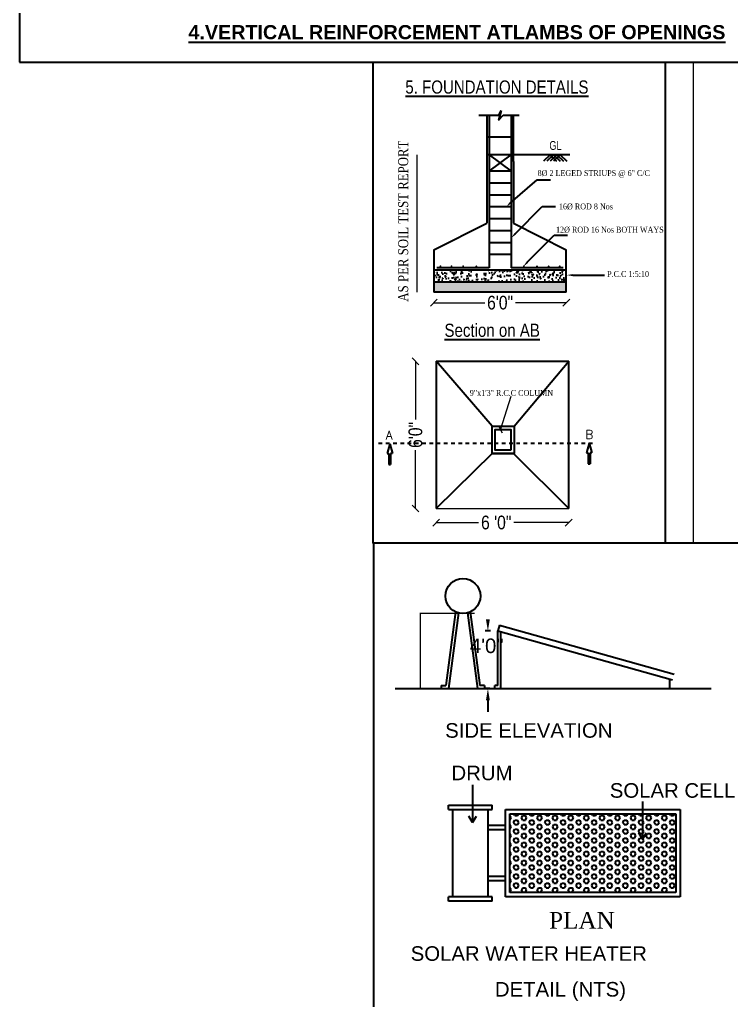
# Model space of a CAD drawing. Header units: metres. Extents: x 3616 to 3987, y 1122 to 1251.
# Drawn here: x 3680.61 to 3700.25, y 1187.38 to 1214.44 of the extents above; entities that cross this region are included whole.
import ezdxf

# ---------------------------------------------------------------- set-up
doc = ezdxf.new("R2010")
doc.units = ezdxf.units.M
doc.linetypes.add('CENTER', pattern=[2, 1.25, -0.25, 0.25, -0.25])
doc.styles.get("Standard").update_dxf_attribs({"font": 'arial.ttf'})
doc.styles.add('t1', font='times.ttf')
doc.styles.add('t12', font='ARIALN.TTF')
doc.styles.add('t15', font='times.ttf')
doc.styles.add('t19', font='times.ttf')
doc.styles.add('t21', font='romant.shx')
doc.styles.add('t3', font='arial.ttf')
doc.styles.add('t4', font='swisscl.ttf')
doc.styles.add('t8', font='arialbd.ttf')
doc.dimstyles.new('d4', dxfattribs={"dimscale": 0, "dimtxt": 9, "dimasz": 4.5, "dimexe": 0.18, "dimexo": 0.0625, "dimgap": 2, "dimtad": 0, "dimlfac": 0.0254, "dimzin": 4, "dimdsep": 46, "dimtxsty": 't12', "dimblk1": 'OBLIQUE', "dimblk2": 'OBLIQUE', "dimsah": 1, "dimcen": 0.09, "dimse1": 1, "dimse2": 1, "dimadec": 0, "dimazin": 0, "dimtfac": 1, "dimtmove": 0, "dimatfit": 3, "dimldrblk": 'OBLIQUE', "dimfxl": 0, "dimtolj": 1, "dimtzin": 0, "dimarcsym": 0})
doc.dimstyles.new('d7', dxfattribs={"dimtxt": 15, "dimasz": 3, "dimexe": 0.18, "dimexo": 0.0625, "dimgap": 2, "dimtad": 0, "dimlfac": 0.0254, "dimzin": 12, "dimdsep": 46, "dimtxsty": 't1', "dimblk": 'OBLIQUE', "dimcen": 0.09, "dimse1": 1, "dimse2": 1, "dimclrd": 6, "dimclrt": 3, "dimadec": 0, "dimazin": 3, "dimtfac": 0.5, "dimtix": 1, "dimtofl": 0, "dimtmove": 1, "dimatfit": 0, "dimldrblk": 'OBLIQUE', "dimfxl": 0, "dimtolj": 1, "dimtzin": 0, "dimarcsym": 0})
doc.dimstyles.get("Standard").update_dxf_attribs({"dimtxt": 0.18, "dimasz": 0.18, "dimexe": 0.18, "dimexo": 0.0625, "dimgap": 0.09, "dimtad": 0, "dimtih": 1, "dimtoh": 1, "dimdec": 4, "dimzin": 0, "dimdsep": 46, "dimtxsty": 'Standard', "dimcen": 0.09, "dimadec": 0, "dimazin": 0, "dimtfac": 1, "dimtdec": 4, "dimtofl": 0, "dimtmove": 0, "dimatfit": 3, "dimfxl": 0, "dimtolj": 1, "dimtzin": 0, "dimarcsym": 0})

# ---------------------------------------------------------------- blocks, each defined once
blk = doc.blocks.new('RGHG')
at = {"color": 0, "linetype": 'ByBlock', "lineweight": 40}
blk.add_lwpolyline([(286083.35, 36993.59), (286517.28, 36993.59), (286517.28, 37331.41), (286083.35, 37331.41)], close=True, dxfattribs=at)
at = {"color": 0, "lineweight": 40, "style": 't8'}
blk.add_text('%%U4.VERTICAL REINFORCEMENT ATLAMBS OF OPENINGS', height=6.885, dxfattribs=at).set_placement((286165.65, 37004.75))
blk = doc.blocks.new('_Oblique')
at = {"color": 0, "linetype": 'ByBlock', "lineweight": -2}
blk.add_line((-0.5, -0.5), (0.5, 0.5), dxfattribs=at)
blk = doc.blocks.new('*D9')
at = {"color": 0, "lineweight": -2}
for p, q in [((285404.19, 36723.86), (285437.63, 36723.86)), ((285491.32, 36723.86), (285457.88, 36723.86))]:
    blk.add_line(p, q, dxfattribs=at)
at = {"layer": 'Defpoints', "color": 0}
for p in [(285404.19, 36740.62), (285491.32, 36740.62), (285491.32, 36723.86)]:
    blk.add_point(p, dxfattribs=at)
at = {"color": 0, "lineweight": -2, "xscale": 4.5, "yscale": 4.5, "zscale": 4.5, "rotation": 180}
blk.add_blockref('_Oblique', (285404.19, 36723.86), dxfattribs=at)
at = {"color": 0, "lineweight": -2, "xscale": 4.5, "yscale": 4.5, "zscale": 4.5}
blk.add_blockref('_Oblique', (285491.32, 36723.86), dxfattribs=at)
at = {"color": 0, "lineweight": 40, "insert": (285447.76, 36723.86), "char_height": 9, "attachment_point": 5, "style": 't12'}
blk.add_mtext('\\A1;6\'0"', dxfattribs=at)
blk = doc.blocks.new('*D10')
at = {"color": 0, "lineweight": -2}
for p, q in [((285405.77, 36579.24), (285433.65, 36579.24)), ((285492.9, 36579.24), (285456.77, 36579.24))]:
    blk.add_line(p, q, dxfattribs=at)
at = {"layer": 'Defpoints', "color": 0}
for p in [(285405.77, 36588.49), (285492.9, 36588.49), (285492.9, 36579.24)]:
    blk.add_point(p, dxfattribs=at)
at = {"color": 0, "lineweight": -2, "xscale": 4.5, "yscale": 4.5, "zscale": 4.5, "rotation": 180}
blk.add_blockref('_Oblique', (285405.77, 36579.24), dxfattribs=at)
at = {"color": 0, "lineweight": -2, "xscale": 4.5, "yscale": 4.5, "zscale": 4.5}
blk.add_blockref('_Oblique', (285492.9, 36579.24), dxfattribs=at)
at = {"color": 0, "lineweight": 40, "insert": (285445.21, 36579.24), "char_height": 9, "attachment_point": 5, "style": 't12'}
blk.add_mtext('\\A1;6 \'0"', dxfattribs=at)
blk = doc.blocks.new('*D11')
at = {"color": 0, "lineweight": -2}
for p, q in [((285392.11, 36685.33), (285392.11, 36647.03)), ((285392.11, 36588.49), (285392.11, 36626.78))]:
    blk.add_line(p, q, dxfattribs=at)
at = {"layer": 'Defpoints', "color": 0}
for p in [(285392.11, 36685.33), (285405.77, 36685.33), (285405.77, 36588.49)]:
    blk.add_point(p, dxfattribs=at)
at = {"color": 0, "lineweight": -2, "xscale": 4.5, "yscale": 4.5, "zscale": 4.5}
for p, rotation in [((285392.11, 36685.33), 90), ((285392.11, 36588.49), 270)]:
    blk.add_blockref('_Oblique', p, dxfattribs=dict(at, rotation=rotation))
at = {"color": 0, "lineweight": 40, "insert": (285392.11, 36636.91), "char_height": 9, "attachment_point": 5, "rotation": 90, "style": 't12'}
blk.add_mtext('\\A1;6\'0"', dxfattribs=at)
blk = doc.blocks.new('GDFGDF')
at = {"lineweight": 40}
h = blk.add_hatch(dxfattribs=at)
h.set_pattern_fill('AR-CONC', color=0, scale=0.977395, style=0)
h.set_pattern_definition([(50, (284916.614, 36588.237), (7.01046, -0.613336), [0.73305, -8.063505]), (355, (284916.614, 36588.237), (-1.35615, 7.351885), [0.58644, -6.450804]), (100.4514, (284917.198, 36588.186), (5.65432, 6.738545), [0.62299, -6.852925]), (46.1842, (284916.614, 36590.192), (10.43116, -1.61777), [1.09957, -12.09526]), (96.6356, (284917.483, 36590.057), (9.13534, 9.52098), [0.93449, -10.27939]), (351.1842, (284916.614, 36590.192), (9.13534, 9.52098), [0.87966, -9.6762]), (21, (284917.5913, 36589.703), (5.83414, -3.935175), [0.73305, -8.063505]), (326, (284917.591, 36589.703), (2.37815, 7.08758), [0.58644, -6.450804]), (71.4514, (284918.0775, 36589.375), (8.21229, 3.152396), [0.62299, -6.852925]), (37.5, (284916.614, 36588.237), (0.11885, 3.253687), [0, -6.372613, 0, -6.548544, 0, -6.47524]), (7.5, (284916.614, 36588.237), (2.571227, 3.854959), [0, -3.733647, 0, -6.226004, 0, -2.467921]), (327.5, (284914.4344, 36588.237), (5.217552, -0.22045), [0, -2.443486, 0, -7.623678, 0, -10.116034]), (317.5, (284913.457, 36588.237), (5.70003, 0.97842), [0, -3.176532, 0, -5.062904, 0, -7.18385])])
h.paths.add_polyline_path([(285491.322, 36737.479), (285491.322, 36745.321), (285404.194, 36745.321), (285404.194, 36737.479)])
h = blk.add_hatch(dxfattribs=at)
h.set_pattern_fill('AR-SAND', color=0, scale=0.9, style=0)
h.set_pattern_definition([(37.5, (260151.4661, 29766.9877), (-0.05669402, 1.73414139), [0, -1.368, 0, -1.53, 0, -1.4625]), (7.5, (260151.4661, 29766.9877), (1.59279903, 2.53993146), [0, -0.738, 0, -1.233, 0, -0.4725]), (327.5, (260150.3591, 29766.9877), (2.802727676, 0.00509315), [0, -0.45, 0, -1.62, 0, -2.115]), (317.5, (260150.3591, 29766.9877), (2.70551394, 0.789908), [0, -0.225, 0, -1.062, 0, -1.215])])
h.paths.add_polyline_path([(285404.194, 36730.88), (285491.322, 36730.88), (285491.322, 36737.479), (285404.194, 36737.479)])
at = {"color": 0, "lineweight": 40}
for p, q in [((285448.55, 36850.224), (285446.807, 36843.9)), ((285446.899, 36847.291), (285448.55, 36850.224)), ((285433.683, 36847.291), (285446.899, 36847.291)), ((285439.045, 36847.383), (285439.045, 36776.106)), ((285440.498, 36847.383), (285440.498, 36746.816)), ((285446.807, 36843.9), (285449.835, 36847.291)), ((285449.835, 36847.291), (285460.402, 36847.291)), ((285455.019, 36847.383), (285455.019, 36746.816)), ((285456.471, 36816.765), (285456.471, 36847.383)), ((285455.019, 36832.739), (285439.045, 36832.739)), ((285493.636, 36821.196), (285439.045, 36821.196)), ((285440.498, 36821.196), (285455.019, 36810.376)), ((285440.498, 36810.376), (285455.019, 36821.196)), ((285456.471, 36816.765), (285456.471, 36776.106)), ((285480.68, 36821.196), (285476.305, 36817.041)), ((285482.855, 36821.196), (285478.48, 36817.041)), ((285480.559, 36821.196), (285484.935, 36817.041)), ((285485.151, 36821.196), (285480.776, 36817.041)), ((285482.855, 36821.196), (285487.23, 36817.041)), ((285487.326, 36821.196), (285482.951, 36817.041)), ((285485.03, 36821.196), (285489.405, 36817.041)), ((285487.326, 36821.196), (285491.701, 36817.041)), ((285455.019, 36810.376), (285440.498, 36810.376)), ((285454.555, 36789.623), (285472.215, 36804.649)), ((285472.215, 36804.649), (285480.943, 36804.649)), ((285455.019, 36802.535), (285440.498, 36802.535)), ((285455.019, 36794.693), (285440.498, 36794.693)), ((285455.019, 36786.852), (285440.498, 36786.852)), ((285457.745, 36769.223), (285475.405, 36787.177)), ((285475.405, 36787.177), (285484.133, 36787.177)), ((285455.019, 36779.01), (285440.498, 36779.01)), ((285404.194, 36758.68), (285439.045, 36776.106)), ((285455.019, 36771.169), (285440.498, 36771.169)), ((285456.471, 36776.106), (285491.322, 36758.68)), ((285465.675, 36750.441), (285483.335, 36768.395)), ((285483.335, 36768.395), (285492.063, 36768.395)), ((285404.194, 36758.68), (285404.194, 36730.88)), ((285455.019, 36763.327), (285440.498, 36763.327)), ((285491.322, 36730.88), (285491.322, 36758.68)), ((285455.019, 36755.486), (285440.498, 36755.486)), ((285491.322, 36745.321), (285404.194, 36745.321)), ((285440.498, 36746.816), (285406.242, 36746.816)), ((285489.203, 36746.816), (285455.019, 36746.816)), ((285495.491, 36742.016), (285516.422, 36742.016)), ((285491.322, 36737.479), (285404.194, 36737.479)), ((285491.322, 36730.88), (285404.194, 36730.88)), ((285442.451, 36642.711), (285405.775, 36685.333)), ((285405.775, 36685.333), (285492.903, 36685.333)), ((285405.775, 36685.333), (285405.775, 36588.485)), ((285457.064, 36642.711), (285492.903, 36685.333)), ((285492.903, 36588.485), (285492.903, 36685.333)), ((285375.175, 36631.062), (285373.425, 36624.647)), ((285375.175, 36631.062), (285376.924, 36624.647)), ((285506.331, 36631.467), (285504.582, 36625.052)), ((285506.331, 36631.467), (285508.081, 36625.052)), ((285373.425, 36624.647), (285374.591, 36624.647)), ((285374.591, 36624.647), (285374.591, 36617.454)), ((285376.924, 36624.647), (285375.758, 36624.647)), ((285375.758, 36624.647), (285375.758, 36617.454)), ((285442.451, 36624.788), (285405.775, 36588.485)), ((285442.078, 36624.788), (285456.599, 36624.788)), ((285456.599, 36624.788), (285492.903, 36588.485)), ((285504.582, 36625.052), (285505.748, 36625.052)), ((285505.748, 36625.052), (285505.748, 36617.859)), ((285508.081, 36625.052), (285506.914, 36625.052)), ((285506.914, 36625.052), (285506.914, 36617.859)), ((285374.591, 36617.454), (285375.758, 36617.454)), ((285505.748, 36617.859), (285506.914, 36617.859))]:
    blk.add_line(p, q, dxfattribs=at)
at = {"color": 1}
for p, q in [((285392.944, 36821.196), (285392.944, 36730.88)), ((285405.775, 36588.485), (285492.903, 36588.485))]:
    blk.add_line(p, q, dxfattribs=at)
at = {"color": 0, "linetype": 'CENTER', "lineweight": 40}
blk.add_line((285367.885, 36631.467), (285510.429, 36631.467), dxfattribs=at)
at = {"color": 0, "linetype": 'ByBlock', "lineweight": 40}
blk.add_lwpolyline([(285364.302, 36882.113), (285556.28, 36882.113), (285556.28, 36565.666), (285364.302, 36565.666)], close=True, dxfattribs=at)
at = {"color": 0, "lineweight": 40, "const_width": 0.648}
for points in [[(285408.223, 36747.747, 1), (285408.871, 36747.747, 1)], [(285415.483, 36747.747, 1), (285416.131, 36747.747, 1)], [(285423.14, 36747.747, 1), (285423.788, 36747.747, 1)], [(285431.818, 36747.747, 1), (285432.466, 36747.747, 1)], [(285463.698, 36747.747, -1), (285463.05, 36747.747, -1)], [(285472.376, 36747.747, -1), (285471.728, 36747.747, -1)], [(285480.034, 36747.747, -1), (285479.386, 36747.747, -1)], [(285487.294, 36747.747, -1), (285486.646, 36747.747, -1)]]:
    blk.add_lwpolyline(points, format="xyb", close=True, dxfattribs=at)
at = {"color": 0, "lineweight": 40}
for points in [[(285457.064, 36624.788), (285442.451, 36624.788), (285442.451, 36642.711), (285457.064, 36642.711)], [(285454.904, 36626.948), (285444.611, 36626.948), (285444.611, 36640.551), (285454.904, 36640.551)]]:
    blk.add_lwpolyline(points, close=True, dxfattribs=at)
for points in [[(285455.017, 36789.169), (285454.093, 36790.078), (285451.829, 36786.852)], [(285458.207, 36768.768), (285457.283, 36769.677), (285455.019, 36766.451)], [(285466.137, 36749.986), (285465.213, 36750.895), (285462.948, 36747.669)], [(285495.491, 36741.368), (285495.491, 36742.664), (285491.603, 36742.016)]]:
    blk.add_solid(points, dxfattribs=at)
for s, height, style, p in [('%%U5. FOUNDATION DETAILS', 8.64, 't12', (285385.443, 36861.405)), ('GL', 5.832, 't4', (285480.203, 36824.385)), ('%%uSection on AB', 8.64, 't12', (285411.192, 36701.426)), ('A', 5.832, 't21', (285372.586, 36633.85)), ('B', 5.832, 't21', (285503.742, 36634.255))]:
    blk.add_text(s, height=height, dxfattribs=dict(at, style=style)).set_placement(p)
at = {"color": 0, "lineweight": 40, "style": 't19', "width": 0.85}
blk.add_text('AS PER SOIL TEST REPORT', height=6.57072, rotation=90, dxfattribs=at).set_placement((285387.308, 36724.546))
for s, p in [('8%%c 2 LEGED STRIUPS @ 6" C/C', (285472.439, 36807.189)), ('16%%c ROD 8 Nos', (285486.479, 36785.244)), ('12%%c ROD 16 Nos BOTH WAYS', (285484.555, 36769.972)), ('P.C.C 1:5:10', (285518.169, 36740.809)), ('9"x1\'3" R.C.C COLUMN', (285427.849, 36662.608))]:
    blk.add_text(s, height=3.888, dxfattribs=at).set_placement(p)
at = {"color": 0, "lineweight": 40}
dim = blk.add_linear_dim(base=(285491.322, 36723.863), p1=(285404.194, 36740.624), p2=(285491.322, 36740.624), text='6\'0"', dimstyle='d4', override={"dimscale": 1}, dxfattribs=at)
dim.commit()
dim.dimension.update_dxf_attribs({"geometry": '*D9', "text_midpoint": (285447.758, 36723.863)})
dim = blk.add_linear_dim(base=(285392.113, 36685.333), p1=(285405.775, 36588.485), p2=(285405.775, 36685.333), angle=90, text='6\'0"', dimstyle='d4', override={"dimscale": 1}, dxfattribs=at)
dim.commit()
dim.dimension.update_dxf_attribs({"geometry": '*D11', "text_midpoint": (285392.113, 36636.909)})
dim = blk.add_linear_dim(base=(285492.903, 36579.239), p1=(285405.775, 36588.485), p2=(285492.903, 36588.485), text='6 \'0"', dimstyle='d4', override={"dimscale": 1}, dxfattribs=at)
dim.commit()
dim.dimension.update_dxf_attribs({"geometry": '*D10', "text_midpoint": (285445.208, 36579.239), "dimtype": 128})
blk.add_leader([(285448.132, 36640.173), (285455.091, 36662.451)], dimstyle='d7', dxfattribs=at)
blk = doc.blocks.new('FHFGHF')
at = {"lineweight": 40}
h = blk.add_hatch(dxfattribs=at)
h.set_pattern_fill('HEX', color=0, scale=13.681872, style=0)
h.set_pattern_definition([(0, (175064.6725, 40076.4754), (0, 2.96221218), [1.710234, -3.420468]), (120, (175064.6725, 40076.4754), (-2.565351, -1.48110609), [1.710234, -3.420468]), (60, (175066.3827, 40076.4754), (-2.565351, 1.48110609), [1.710234, -3.420468])])
h.paths.add_polyline_path([(285793.36372, 36652.38129), (285793.36372, 36704.09877), (285684.18238, 36704.09877), (285684.18238, 36652.38129)])
at = {"color": 0, "lineweight": 40}
for p, q in [((285648.55064, 36836.94358), (285642.12452, 36788.44115)), ((285650.39458, 36836.27739), (285643.80294, 36786.52569)), ((285656.33244, 36836.27739), (285662.92408, 36786.52569)), ((285658.17638, 36836.94358), (285664.6025, 36788.44115)), ((285671.55062, 36824.4341), (285668.12262, 36824.4341)), ((285677.38182, 36828.12319), (285676.34905, 36824.4341)), ((285676.34905, 36824.4341), (285791.27678, 36792.25985)), ((285676.34905, 36788.44115), (285676.34905, 36824.4341)), ((285677.38182, 36828.12319), (285792.30955, 36795.94894)), ((285678.26452, 36786.52569), (285678.26452, 36823.89787)), ((285789.36132, 36786.52569), (285789.36132, 36792.79609)), ((285608.84935, 36786.52569), (285816.58539, 36786.52569)), ((285639.07236, 36788.44115), (285639.07236, 36786.52569)), ((285639.07236, 36788.44115), (285642.12452, 36788.44115)), ((285667.65466, 36788.44115), (285664.6025, 36788.44115)), ((285667.65466, 36788.44115), (285667.65466, 36786.52569)), ((285671.13286, 36786.52569), (285668.1898, 36786.52569)), ((285674.43359, 36786.52569), (285674.43359, 36788.44115)), ((285676.34905, 36788.44115), (285674.43359, 36788.44115)), ((285669.80557, 36778.86384), (285669.80557, 36771.202)), ((285659.78003, 36723.19111), (285659.78003, 36698.40558)), ((285643.95768, 36709.84516), (285672.68961, 36709.84516)), ((285643.95768, 36706.97196), (285643.95768, 36709.84516)), ((285643.95768, 36706.97196), (285672.68961, 36706.97196)), ((285646.83087, 36649.5081), (285646.83087, 36706.97196)), ((285669.81641, 36706.97196), (285669.81641, 36649.5081)), ((285672.68961, 36706.97196), (285672.68961, 36709.84516)), ((285681.30919, 36706.97196), (285796.23691, 36706.97196)), ((285681.30919, 36649.5081), (285681.30919, 36706.97196)), ((285771.58022, 36712.16937), (285771.58022, 36687.38384)), ((285796.23691, 36706.97196), (285796.23691, 36649.5081)), ((285659.78003, 36698.40558), (285657.26574, 36702.68243)), ((285659.78003, 36698.40558), (285662.29432, 36702.68243)), ((285684.18238, 36704.09877), (285793.36372, 36704.09877)), ((285684.18238, 36652.38129), (285684.18238, 36704.09877)), ((285793.36372, 36704.09877), (285793.36372, 36652.38129)), ((285681.30919, 36696.36843), (285669.81641, 36696.36843)), ((285681.30919, 36693.49524), (285669.81641, 36693.49524)), ((285771.58022, 36687.38384), (285769.06593, 36691.66069)), ((285771.58022, 36687.38384), (285774.0945, 36691.66069)), ((285681.30919, 36662.98482), (285669.81641, 36662.98482)), ((285681.30919, 36660.11163), (285669.81641, 36660.11163)), ((285672.68961, 36649.5081), (285643.95768, 36649.5081)), ((285643.95768, 36646.63491), (285643.95768, 36649.5081)), ((285672.68961, 36646.63491), (285672.68961, 36649.5081)), ((285796.23691, 36649.5081), (285681.30919, 36649.5081)), ((285793.36372, 36652.38129), (285684.18238, 36652.38129)), ((285672.68961, 36646.63491), (285643.95768, 36646.63491))]:
    blk.add_line(p, q, dxfattribs=at)
at = {"color": 0, "linetype": 'ByBlock', "lineweight": 40}
blk.add_lwpolyline([(285594.52468, 36565.66583), (285847.725, 36565.66583), (285847.725, 36882.11349), (285594.52468, 36882.11349)], close=True, dxfattribs=at)
at = {"color": 0, "lineweight": 40}
blk.add_circle((285653.36351, 36847.38006), 11.49277, dxfattribs=at)
for points in [[(285668.52859, 36832.09595), (285671.08254, 36832.09595), (285669.80557, 36824.4341)], [(285668.52859, 36778.86384), (285671.08254, 36778.86384), (285669.80557, 36786.52569)]]:
    blk.add_solid(points, dxfattribs=at)
for s, height, style, p in [('SIDE ELEVATION', 9.5773104, 't3', (285641.73493, 36754.18121)), ('DRUM', 9.57731, 't3', (285645.87234, 36726.22903)), ('SOLAR CELL', 9.57731, 't3', (285749.98457, 36714.70674)), ('PLAN', 10.946866, 't15', (285710.06576, 36628.60977)), ('SOLAR WATER HEATER', 9.5773104, 't3', (285619.04149, 36607.44291)), ('DETAIL (NTS)', 9.5773104, 't3', (285674.41781, 36583.93448))]:
    blk.add_text(s, height=height, dxfattribs=dict(at, style=style)).set_placement(p)
at = {"color": 0, "lineweight": 40, "insert": (285657.92476, 36819.44372), "char_height": 9.57731, "width": 230.8948393, "attachment_point": 1, "style": 't3'}
blk.add_mtext('4\'0"', dxfattribs=at)
at = {"color": 0, "lineweight": 40}
blk.add_linear_dim(base=(285625.20959, 36786.52569), p1=(285661.08297, 36835.88729), p2=(285661.08297, 36786.52569), angle=90, text='5\'0"', dimstyle='Standard', dxfattribs=at).render()

msp = doc.modelspace()

# ---------------------------------------------------------------- linework, layer by layer
msp.add_lwpolyline([(3699.20214, 1213.27191), (3715.29576, 1213.27191), (3715.29576, 1199.99686), (3699.20214, 1199.99686)], close=True)

# ---------------------------------------------------------------- block references
for name, p, xscale, yscale, zscale in [('RGHG', (-12507.94833, -880.07924), 0.0565868657485466, 0.0565868657485466, 0.0565868657485466), ('GDFGDF', (-8280.72964, -333.94095), 0.041950222357625, 0.041950222357625, 0.041950222357625), ('FHFGHF', (-8290.38128, -347.216), 0.0419502223576263, 0.0419502223576263, 0.0419502223576263)]:
    msp.add_blockref(name, p, dxfattribs=dict(xscale=xscale, yscale=yscale, zscale=zscale))

doc.saveas('drawing.dxf')
